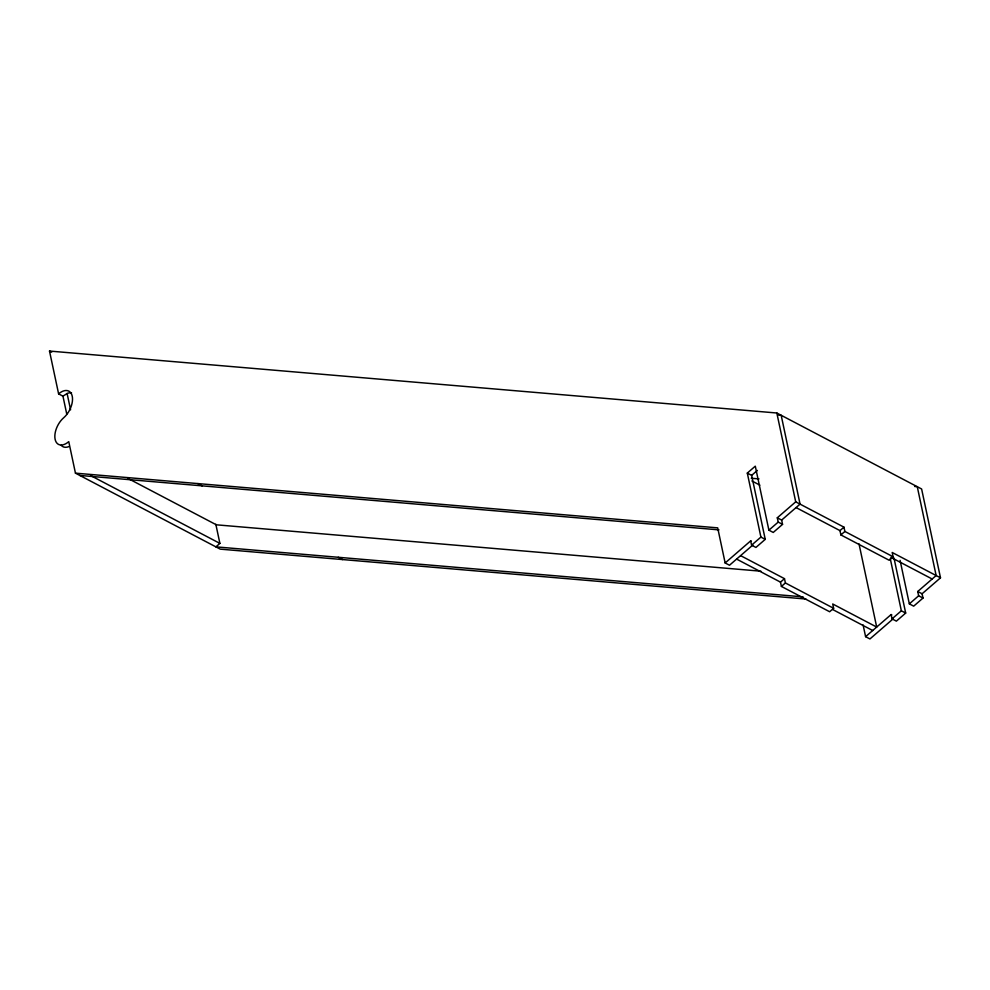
<?xml version="1.0" encoding="UTF-8"?>
<svg xmlns="http://www.w3.org/2000/svg" width="990" height="990" viewBox="0 0 990 990"><rect width="100%" height="100%" fill="white"/><g stroke="black" fill="none" stroke-linecap="round" stroke-linejoin="round"><path stroke-width="1.49" d="M215.832 524.292L219.891 543.399L215.894 546.864L803.088 596.871M752.796 545.057L729.494 565.24L725.15 562.964L750.668 540.862L751.583 545.156L755.927 547.433L765.245 539.364L760.902 537.087L747.302 473.084L755.296 466.166L768.896 530.17L773.24 532.447L782.558 524.366L781.642 520.072L777.298 517.795L795.712 501.843L776.828 413.003L49.5 351.054L58.608 393.884L62.952 396.161L66.751 414.08M765.245 539.364L751.645 475.373L757.35 470.423M751.583 545.156L760.902 537.087M768.896 530.17L778.214 522.089L777.298 517.795M781.642 520.072L800.056 504.12L781.172 415.28L778.524 415.058M859.011 543.881L876.695 627.066L832.726 603.987L833.642 608.293L829.645 611.746L781.407 586.427L780.491 582.132L784.488 578.667L740.594 555.638M900.096 560.377L909.34 603.875L913.683 606.152L923.002 598.071L922.086 593.777L940.5 577.826L892.2 552.482L893.116 556.776L889.119 560.229L840.881 534.922L839.966 530.615L843.963 527.163L795.712 501.843M781.407 586.427L785.404 582.974L784.488 578.667M840.881 534.922L844.878 531.457L843.963 527.163M893.141 618.849L869.938 638.946L865.594 636.669L891.111 614.567L891.841 614.939M923.002 598.071L918.658 595.794L917.742 591.5L936.144 575.549L917.272 486.709L914.624 486.474M893.982 558.001L905.689 613.07L896.371 621.138L892.027 618.861L901.346 610.793L890.295 558.793M909.34 603.875L918.658 595.794M62.952 396.161L67.209 393.463A16.582 9.454 -62.3 0 1 71.54 392.869M751.299 478.244L758.996 478.9M58.608 393.884A16.582 9.454 -62.3 0 1 72.233 396.21A16.582 9.454 -62.3 0 1 63.682 417.768A16.582 9.454 -62.3 0 0 55.118 439.312A16.582 9.454 -62.3 0 0 68.756 441.639L75.45 473.158L717.688 527.856L725.15 562.964M79.794 475.435L718.975 529.873M760.902 571.193L216.352 524.811L127.883 478.38M805.897 599.024L220.238 549.141L75.45 473.158M776.828 413.003L921.616 488.986L940.5 577.826M747.302 473.084L751.645 475.373M751.905 480.954L759.875 485.137M844.878 531.457L893.116 556.776M796.071 507.585L839.966 530.615M890.864 557.333L932.159 579.001M917.742 591.5L922.086 593.777M778.214 522.089L782.558 524.366M901.346 610.793L905.689 613.07M750.668 540.862L751.398 541.245M785.404 582.974L833.642 608.293M736.597 559.09L780.491 582.132M832.726 609.543L872.697 630.519M49.5 351.054L51.666 352.193M197.814 483.578L202.146 485.855M338.246 557.283L342.589 559.56M90.597 475.546L219.891 543.399M891.111 614.567L892.027 618.861M863.107 624.962L865.594 636.669M67.11 393.525L70.587 409.835M68.83 446.626A16.582 9.454 -62.3 0 1 61.182 445.314"/></g></svg>
